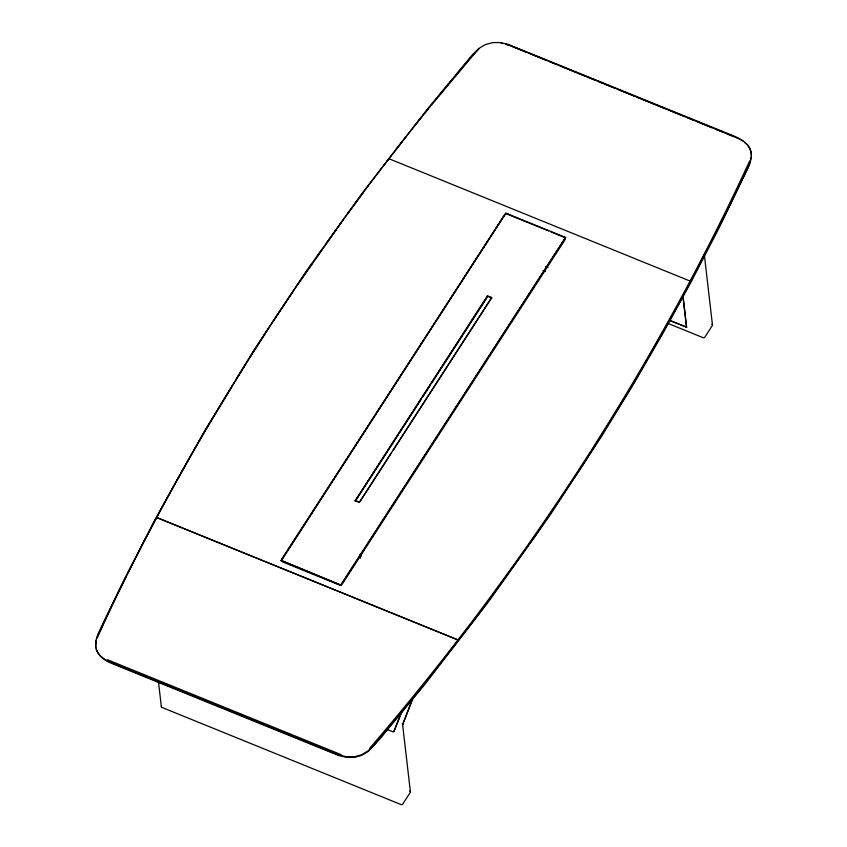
<?xml version="1.0" encoding="UTF-8"?>
<svg xmlns="http://www.w3.org/2000/svg" width="847" height="847" viewBox="0 0 847 847"><rect width="100%" height="100%" fill="white"/><g stroke="black" fill="none" stroke-linecap="round" stroke-linejoin="round"><path stroke-width="1.27" d="M95.647 645.382L95.997 640.957M402.6 724.672L402.6 724.534A1.313 1.069 -6.6 0 0 402.198 723.804M751.31 156.759L748.557 166.308L726.525 212.174L679.527 302.718L632.995 384.316L583.159 464.569L534.986 536.363L478.841 614.054L419.403 690.4L374.099 745.095L368.064 750.918L361.489 754.815L354.385 756.784L346.741 756.816L338.578 754.931L111.783 662.883C105.261 660.226 98.421 655.959 96.23 648.855M96.558 638.617L108.818 611.778M97.405 637.399C136.78 550.656 182.761 466.909 232.396 385.607M749.457 161.364C651.618 373.569 521.953 570.889 369.864 748.102M402.304 710.506L393.855 731.617A1.313 1.069 -6.6 0 1 392.553 731.692L387.651 729.701M393.855 731.617L402.219 710.591M412.669 698.711L402.569 724.81L412.648 698.944M109.337 610.687L116.198 596.51M116.738 595.42L125.864 576.934M128.035 572.604L143.482 542.334M144.043 541.254L162.825 505.818M163.407 504.738L175.689 482.324M176.282 481.255L179.839 474.871M180.432 473.812L192.449 452.584M193.052 451.525L196.705 445.183M197.319 444.124L205.302 430.403M205.916 429.344L245.958 363.755M236.249 379.022L269.113 327.567M249.929 357.159L258.515 343.681M259.182 342.643L267.864 329.208M389.038 158.76L690.04 281.045M281.172 560.428L505.839 213.158L565.584 237.435L340.96 585.161L281.172 560.428L340.96 585.161M281.225 560.883L505.839 213.158M392.955 450.519L491.652 297.975L487.512 296.291L355.211 500.799L487.459 295.836L491.599 297.519L491.705 298.419M355.264 501.244L398.175 434.924M399.604 432.711L421.054 399.551M422.484 397.338L430.35 385.173M431.779 382.971L486.856 297.848M359.34 502.472L491.599 297.519M360.06 501.371L391.526 452.732M340.907 584.705L565.584 237.435M669.395 320.388L686.621 327.196L683.021 296.122M268.541 328.181L292.946 291.654M273.263 320.96L278.007 313.75M278.695 312.723L291.728 293.221M292.416 292.194L342.654 220.654M297.276 285.037L307.08 270.744M309.197 267.684L312.014 263.618M316.979 256.493L321.976 249.389M326.995 242.295L336.397 229.145M337.127 228.129L340.769 223.089M342.23 221.067L363.299 192.565M348.096 213.01L351.78 207.981M354.004 204.963L356.958 200.951M357.699 199.945L368.53 185.567M368.159 185.917L373.781 178.59M373.421 178.929L379.064 171.613M378.715 171.941L389.715 157.701M384.04 164.964L385.565 162.973M387.1 160.983L405.893 136.918M395.538 150.057L400.165 144.106M400.949 143.122L402.494 141.142M404.051 139.162L427.841 109.358M414.194 126.309L422.06 116.452M424.432 113.509L476.999 50.672M434.765 100.729L436.364 98.771M438.757 95.827L448.412 84.097M450.032 82.138L452.467 79.205M455.707 75.309L470.434 57.797M472.901 54.886L478.936 49.052M501.138 43.292L502.917 43.568M505.67 44.086L511.27 46.109M505.648 44.203L508.422 45.05M341.193 754.688L107.389 659.697M511.27 45.982L737.959 138.305M512.435 46.585L526.432 52.27M531.101 54.166L545.097 59.851M549.756 61.746L556.754 64.594M560.259 66.013L567.257 68.851M568.422 69.327L576.585 72.641M578.924 73.594L584.748 75.965M587.087 76.908L595.25 80.232M597.58 81.174L603.413 83.546M604.578 84.022L613.916 87.813M618.575 89.708L622.079 91.127M623.244 91.603L634.911 96.336M637.24 97.289L640.745 98.707M641.91 99.184L653.566 103.927M655.906 104.869L659.4 106.288M660.565 106.764L665.234 108.66M668.738 110.089L678.066 113.879M679.23 114.345L683.9 116.24M687.393 117.669L693.227 120.03M697.896 121.936L711.893 127.622M716.551 129.517L723.55 132.354M727.054 133.784L734.053 136.621M505.892 213.613L548.57 230.945M551.005 231.94L565.637 237.88M545.574 266.445L548.03 267.44M669.49 320.24L686.621 327.196M543.012 270.447L545.457 271.442M667.5 323.215L703.042 337.657A1.313 1.069 -6.6 0 0 704.81 337.159L712.306 325.587A1.313 1.069 -6.6 0 0 711.925 324.221M355.158 500.344L359.297 502.027M356.238 501.212L358.313 502.059M736.985 137.775L739.473 139.067M740.458 139.607L742.692 140.983M744.672 142.455C748.547 145.536 751.321 150.173 751.427 155.202M95.775 646.854C96.738 655.303 104.562 660.607 111.846 663.476L338.641 755.535L346.815 757.419L354.448 757.387L361.563 755.418L368.127 751.522L379.932 738.902L425.014 684.122L489.365 600.629L549.788 515.537L601.73 436.141L633.058 384.919L663.053 333.146L691.713 280.833L719.039 227.981L749.69 164.392L751.374 157.362L751.151 152.513L749.987 148.617L747.806 145.059L742.618 140.39L735.154 136.494L508.359 44.446L500.185 42.551L492.552 42.594L485.437 44.552L478.873 48.448L472.827 54.282L427.523 108.967L362.844 192.322L307.006 270.14L254.471 349.292L205.228 429.8L155.287 519.137L124.17 579.592L98.379 633.069L95.933 640.353L95.849 647.457M704.323 254.651L712.465 325.036M682.926 296.27L686.525 327.355M487.459 295.836L487.565 296.746M402.59 724.397L410.403 791.924M360.981 553.885L361.267 556.299M359.975 554.626L360.399 558.247M158.474 681.856L161.354 706.705M161.502 706.027A1.313 1.069 -6.6 0 0 162.021 707.457L400.98 804.544A1.313 1.069 -6.6 0 0 402.759 804.047L410.244 792.474A1.313 1.069 -6.6 0 0 409.715 791.034M563.594 236.567A3.144 2.562 -6.6 0 1 564.843 239.997L342.675 583.414A3.144 2.562 -6.6 0 1 338.419 584.61L283.269 562.207A3.144 2.562 -6.6 0 1 282.009 558.766L504.187 215.35A3.144 2.562 -6.6 0 1 506.051 214.047M506.866 213.91A3.144 2.562 -6.6 0 1 508.444 214.164M156.886 517.602L457.878 639.898L156.886 517.602"/></g></svg>
